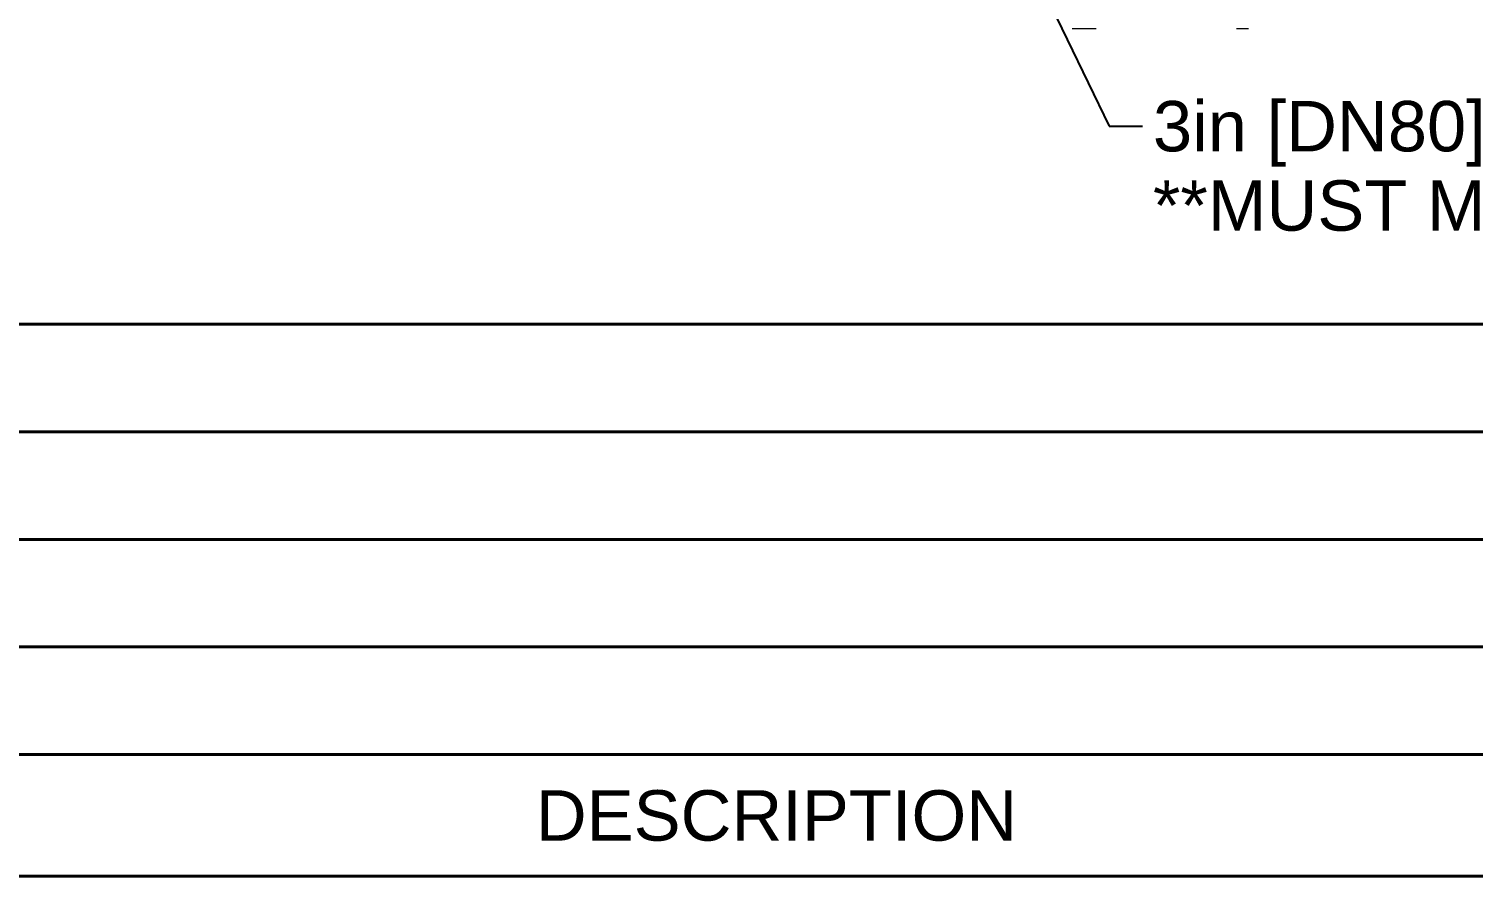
# Model space of a CAD drawing. Header units: inches. Extents: x 17 to 469, y 7 to 301.
# Drawn here: x 185.4 to 245.5, y 7 to 42.3 of the extents above; entities that cross this region are included whole.
import ezdxf

# ---------------------------------------------------------------- set-up
doc = ezdxf.new("R2010")
doc.units = ezdxf.units.IN
doc.header["$LTSCALE"] = 14
doc.header["$MEASUREMENT"] = 0
doc.layers.get('0').update_dxf_attribs({"lineweight": 25})
for name, color, linetype, lineweight in [('Border', 7, 'Continuous', 35), ('Symbol', 7, 'Continuous', 25), ('Symbol (ANSI)', 7, 'Continuous', 25), ('Visible (ANSI)', 7, 'Continuous', 50)]:
    doc.layers.add(name, color=color, linetype=linetype, lineweight=lineweight)
doc.styles.add('MEMCOR Medium', font='arial.ttf')
doc.dimstyles.new('Default (ANSI)$7', dxfattribs={"dimscale": 14, "dimtxt": 0.15, "dimasz": 0.098425, "dimexe": 0.125, "dimexo": 0.0625, "dimgap": 0.031496, "dimtad": 0, "dimtih": 1, "dimtoh": 1, "dimdec": 4, "dimrnd": 1e-08, "dimzin": 3, "dimdsep": 46, "dimlunit": 5, "dimtxsty": 'MEMCOR Medium', "dimcen": 0.09, "dimdle": 0.393701, "dimclrd": 256, "dimclre": 256, "dimclrt": 256, "dimadec": 0, "dimazin": 1, "dimtfac": 0.8, "dimtofl": 0, "dimtmove": 0, "dimatfit": 3, "dimfxl": 1, "dimfrac": 1, "dimtolj": 1, "dimtzin": 4, "dimlwd": -1, "dimlwe": -1, "dimarcsym": 0})

# ---------------------------------------------------------------- blocks, each defined once
blk = doc.blocks.new('Borders 22x34_D')
at = {"layer": 'Border'}
blk.add_line((1.25, 0.5), (33.5, 0.5), dxfattribs=at)
blk = doc.blocks.new('REVISION HISTORY')
at = {"layer": 'Symbol', "lineweight": 40}
for p, q in [((11.9486, 2.1426), (22.812, 2.1426)), ((11.9486, 1.8225), (22.812, 1.8225)), ((11.9486, 1.5024), (22.812, 1.5024)), ((11.9486, 1.1822), (22.812, 1.1822)), ((11.9486, 0.8621), (22.812, 0.8621)), ((11.9486, 0.5), (22.812, 0.5))]:
    blk.add_line(p, q, dxfattribs=at)
at = {"layer": 'Symbol', "insert": (14.7493, 0.6035), "char_height": 0.15, "attachment_point": 7, "style": 'MEMCOR Medium'}
blk.add_mtext('DESCRIPTION', dxfattribs=at)

msp = doc.modelspace()

# ---------------------------------------------------------------- linework, layer by layer
at = {"layer": 'Visible (ANSI)', "linetype": 'Continuous', "lineweight": 18}
for p, q in [((229.82249, 42.3039), (228.82249, 42.3039)), ((236.1666, 42.3039), (235.6666, 42.3039))]:
    msp.add_line(p, q, dxfattribs=at)

# ---------------------------------------------------------------- block references
at = {"xscale": 14, "yscale": 14, "zscale": 14}
msp.add_blockref('Borders 22x34_D', (0, 0), dxfattribs=at)
at = {"layer": 'Symbol', "xscale": 14, "yscale": 14, "zscale": 14}
msp.add_blockref('REVISION HISTORY', (0, 0), dxfattribs=at)

# ---------------------------------------------------------------- texts
at = {"layer": 'Symbol (ANSI)', "insert": (232.19328, 39.29946), "char_height": 2.1000001, "width": 63.5810259, "attachment_point": 1, "line_spacing_factor": 0.944221, "style": 'MEMCOR Medium'}
msp.add_mtext('\\fArial|b0|i0;3in [DN80] DRAIN VALVE EXTENSION\\P\\fArial|b0|i0;**MUST MOUNT DIRECTLY TO DRAIN BOSS**', dxfattribs=at)

# ---------------------------------------------------------------- leaders
at = {"layer": 'Symbol (ANSI)', "annotation_type": 0, "has_hookline": 1, "hookline_direction": 0, "text_width": 63.37531}
msp.add_leader([(221.86727, 55.7606), (230.37439, 38.24946), (231.75234, 38.24946)], dimstyle='Default (ANSI)$7', override={"dimtad": 0}, dxfattribs=at)

doc.saveas('drawing.dxf')
